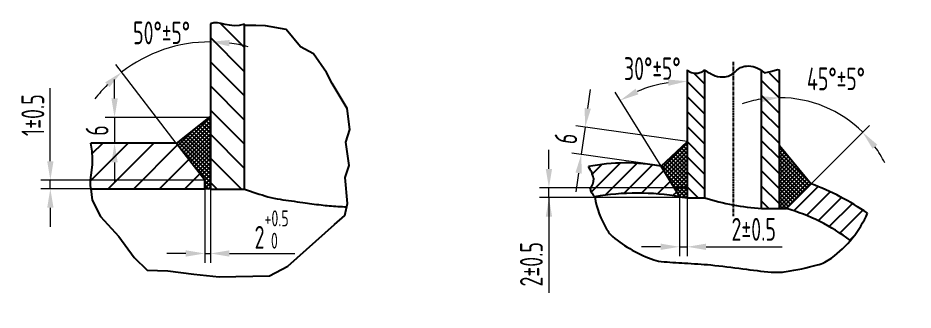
# Model space of a CAD drawing. Header units: inches. Extents: x -375 to 8535, y -477 to 12465.
# Drawn here: x 3663 to 5431, y 10128 to 10704 of the extents above; entities that cross this region are included whole.
import ezdxf

# ---------------------------------------------------------------- set-up
doc = ezdxf.new("R2010")
doc.units = ezdxf.units.IN
doc.header["$LTSCALE"] = 5
doc.linetypes.add('CENTER', pattern=[2, 1.25, -0.25, 0.25, -0.25])
doc.layers.add('3尺寸线', color=3, linetype='Continuous')
doc.layers.add('5剖面线层', color=2, linetype='Continuous')
doc.layers.add('图层4', color=3, linetype='Continuous', lineweight=13)
doc.styles.add('PC_TEXTSTYLE', font='isocp.shx', dxfattribs={"width": 0.8, "bigfont": 'hzfs.shx'})
doc.styles.get("Standard").update_dxf_attribs({"font": 'isocp.shx', "width": 0.707, "bigfont": 'hztxt.shx'})
doc.dimstyles.new('TH_GBDIM', dxfattribs={"dimscale": 15, "dimtxt": 3, "dimasz": 2.5, "dimexe": 1.25, "dimexo": 0, "dimgap": 0.8, "dimtad": 1, "dimdec": 0, "dimzin": 0, "dimdsep": 46, "dimtxsty": 'PC_TEXTSTYLE', "dimcen": 2.5, "dimclrd": 256, "dimclre": 256, "dimclrt": 3, "dimadec": 0, "dimazin": 0, "dimtfac": 0.714286, "dimtdec": 0, "dimtmove": 0, "dimatfit": 3, "dimfxl": 0, "dimtzin": 0, "dimlwd": -1, "dimlwe": -1, "dimarcsym": 0})
doc.dimstyles.new('TH_GBDIM$2', dxfattribs={"dimscale": 15, "dimtxt": 3, "dimasz": 2.5, "dimexe": 1.25, "dimexo": 0, "dimgap": 0.8, "dimtad": 2, "dimtih": 1, "dimtoh": 1, "dimdec": 0, "dimzin": 0, "dimdsep": 46, "dimtxsty": 'PC_TEXTSTYLE', "dimcen": 2.5, "dimclrd": 256, "dimclre": 256, "dimclrt": 3, "dimadec": 0, "dimazin": 0, "dimtfac": 0.714286, "dimtdec": 0, "dimtmove": 0, "dimatfit": 3, "dimfxl": 0, "dimtzin": 0, "dimlwd": -1, "dimlwe": -1, "dimarcsym": 0})
pattern_1 = [(45, (-2013.1793, 12923.5723), (-4.0411153, 4.0411153), []), (135, (-2013.1793, 12923.5723), (-4.0411153, -4.0411153), [])]
pattern_2 = [(45, (1665.08, 4338.89), (-16.81104, 16.81104), [])]

# ---------------------------------------------------------------- blocks, each defined once
blk = doc.blocks.new('*X1376')
at = {"color": 0}
for p, q in [((87, 65.74), (83.89, 68.84)), ((87, 61.49), (82, 66.49)), ((87, 57.25), (82, 62.25)), ((87, 53.01), (82, 58.01)), ((87, 48.76), (82, 53.76)), ((87, 44.52), (82, 49.52)), ((87, 40.28), (82, 45.28)), ((87, 36.04), (82, 41.04)), ((85.09, 33.7), (82, 36.79))]:
    blk.add_line(p, q, dxfattribs=at)
blk = doc.blocks.new('*X1377')
at = {"color": 0}
for p, q in [((108, 65.95), (105.19, 68.76)), ((108, 61.71), (103, 66.71)), ((108, 57.46), (103, 62.46)), ((108, 53.22), (103, 58.22)), ((108, 48.98), (103, 53.98)), ((108, 44.74), (103, 49.74)), ((108, 40.49), (103, 45.49)), ((108, 36.25), (103, 41.25)), ((108, 32.01), (103, 37.01)), ((105.06, 30.7), (103, 32.76))]:
    blk.add_line(p, q, dxfattribs=at)
blk = doc.blocks.new('*D1669')
at = {"layer": 'Defpoints', "color": 0}
for p in [(4984.4, 10367.3), (4969.6, 10352.5), (4984.4, 10252.6)]:
    blk.add_point(p, dxfattribs=at)
at = {"layer": '图层4', "linetype": 'ByBlock'}
for p, q in [((4984.4, 10367.3), (4984.4, 10233.9)), ((4969.6, 10352.5), (4969.6, 10233.9)), ((4932.1, 10252.6), (4894.6, 10252.6)), ((4969.6, 10252.6), (4984.4, 10252.6)), ((5021.9, 10252.6), (5172.4, 10252.6))]:
    blk.add_line(p, q, dxfattribs=at)
at = {"layer": '图层4'}
for points in [[(4932.1, 10246.4), (4932.1, 10258.9), (4969.6, 10252.6)], [(5021.9, 10258.9), (5021.9, 10246.4), (4984.4, 10252.6)]]:
    blk.add_solid(points, dxfattribs=at)
at = {"layer": '图层4', "color": 3, "insert": (5115.9, 10287.1), "char_height": 45, "attachment_point": 5}
blk.add_mtext('2%%p0.5{}{{\\H0.7x;}{}}', dxfattribs=at)
blk = doc.blocks.new('*D1670')
at = {"layer": 'Defpoints', "color": 0}
for p in [(4711.6, 10368.9), (4982, 10368.9), (4984.4, 10349.6)]:
    blk.add_point(p, dxfattribs=at)
at = {"layer": '图层4', "linetype": 'ByBlock'}
for p, q in [((4711.6, 10406.4), (4711.6, 10443.9)), ((4982, 10368.9), (4692.9, 10368.9)), ((4711.6, 10349.6), (4711.6, 10368.9)), ((4984.4, 10349.6), (4692.9, 10349.6)), ((4711.6, 10349.6), (4711.6, 10161.5)), ((4711.6, 10312.1), (4711.6, 10274.6))]:
    blk.add_line(p, q, dxfattribs=at)
at = {"layer": '图层4'}
for points in [[(4705.4, 10406.4), (4717.9, 10406.4), (4711.6, 10368.9)], [(4717.9, 10312.1), (4705.4, 10312.1), (4711.6, 10349.6)]]:
    blk.add_solid(points, dxfattribs=at)
at = {"layer": '图层4', "color": 3, "insert": (4677.1, 10218.1), "char_height": 45, "attachment_point": 5, "rotation": 90}
blk.add_mtext('2%%p0.5{}{{\\H0.7x;}{}}', dxfattribs=at)
blk = doc.blocks.new('*D1671')
at = {"layer": 'Defpoints', "color": 0}
for p in [(4984.4, 10601.6), (4893.7, 10562.3), (4933.2, 10411.6), (4959.8, 10368.9), (4984.4, 10349.3)]:
    blk.add_point(p, dxfattribs=at)
at = {"layer": '图层4', "linetype": 'ByBlock'}
blk.add_line((4933.2, 10411.6), (4842.4, 10557.5), dxfattribs=at)
blk.add_arc((4984.4, 10329.5), 249.8, 98.6086, 113.3123, dxfattribs=at)
at = {"layer": '图层4'}
for points in [[(4947.4, 10570.3), (4946.5, 10582.7), (4984.4, 10579.3)], [(4882.6, 10564.5), (4888.4, 10553.4), (4852.3, 10541.5)]]:
    blk.add_solid(points, dxfattribs=at)
at = {"layer": '图层4', "color": 3, "insert": (4915.7, 10604.2), "char_height": 45, "attachment_point": 5}
blk.add_mtext('30%%d{}{{\\H0.7x;{\\H1.4x;\\A1%%p5}}{}%%d}', dxfattribs=at)
blk = doc.blocks.new('*D1672')
at = {"layer": 'Defpoints', "color": 0}
for p in [(5166.6, 10601.6), (5282.9, 10515.6), (5229.5, 10377.1), (5166.6, 10328.2), (5180.6, 10328.2)]:
    blk.add_point(p, dxfattribs=at)
at = {"layer": '图层4', "linetype": 'ByBlock'}
blk.add_line((5229.5, 10377.1), (5344.3, 10491.9), dxfattribs=at)
for start, end in [(99.2483, 108.4966), (45, 90), (26.5034, 35.7517)]:
    blk.add_arc((5166.6, 10314.2), 232.6, start, end, dxfattribs=at)
at = {"layer": '图层4'}
for points in [[(5129.7, 10537.5), (5128.7, 10550), (5166.6, 10546.8)], [(5360.1, 10454.1), (5350.6, 10446), (5331, 10478.7)]]:
    blk.add_solid(points, dxfattribs=at)
at = {"layer": '图层4', "color": 3, "insert": (5278.3, 10584), "char_height": 45, "attachment_point": 5}
blk.add_mtext('45%%d{}{{\\H0.7x;{\\H1.4x;\\A1%%p5}}{}%%d}', dxfattribs=at)
blk = doc.blocks.new('*D1673')
at = {"layer": 'Defpoints', "color": 0}
for p in [(4984.4, 10460.1), (4775.5, 10435.1), (4934.6, 10412.6)]:
    blk.add_point(p, dxfattribs=at)
at = {"layer": '图层4', "linetype": 'ByBlock'}
for p, q in [((4788.3, 10525.8), (4793.6, 10562.9)), ((4984.4, 10460.1), (4764.5, 10491.3)), ((4783.1, 10488.6), (4775.5, 10435.1)), ((4934.6, 10412.6), (4756.9, 10437.7)), ((4770.2, 10398), (4765, 10360.9))]:
    blk.add_line(p, q, dxfattribs=at)
at = {"layer": '图层4'}
for points in [[(4782.1, 10526.6), (4794.5, 10524.9), (4783.1, 10488.6)], [(4776.4, 10397.1), (4764, 10398.9), (4775.5, 10435.1)]]:
    blk.add_solid(points, dxfattribs=at)
at = {"layer": '图层4', "color": 3, "insert": (4745.1, 10466.7), "char_height": 45, "attachment_point": 5, "rotation": 81.9445}
blk.add_mtext('6{}{{\\H0.7x;}{}}', dxfattribs=at)
blk = doc.blocks.new('*D1674')
at = {"layer": 'Defpoints', "color": 0}
for p in [(4043.4, 10692.9), (3921.7, 10629.9), (3976, 10457.1), (4032.2, 10384.1), (4043.4, 10366.1)]:
    blk.add_point(p, dxfattribs=at)
at = {"layer": '图层4', "linetype": 'ByBlock'}
blk.add_line((3976, 10457.1), (3856.7, 10612.2), dxfattribs=at)
for start, end in [(90, 127.5686), (75.0424, 82.5212), (135.0474, 142.5262)]:
    blk.add_arc((4043.4, 10369.5), 287.5, start, end, dxfattribs=at)
at = {"layer": '图层4'}
for points in [[(4081.2, 10660.7), (4080.4, 10648.3), (4043.4, 10657)], [(3844.1, 10567.9), (3835.8, 10577.3), (3868.1, 10597.3)]]:
    blk.add_solid(points, dxfattribs=at)
at = {"layer": '图层4', "color": 3, "insert": (3946.9, 10674.8), "char_height": 45, "attachment_point": 5}
blk.add_mtext('50%%d{}{{\\H0.7x;{\\H1.4x;\\A1%%p5}}{}%%d}', dxfattribs=at)
blk = doc.blocks.new('*D1675')
at = {"layer": 'Defpoints', "color": 0}
for p in [(3727.3, 10384.1), (4032.2, 10384.1), (4032.2, 10367.2)]:
    blk.add_point(p, dxfattribs=at)
at = {"layer": '图层4', "linetype": 'ByBlock'}
for p, q in [((3727.3, 10421.6), (3727.3, 10565.8)), ((4032.2, 10384.1), (3708.6, 10384.1)), ((3727.3, 10367.2), (3727.3, 10384.1)), ((4032.2, 10367.2), (3708.6, 10367.2)), ((3727.3, 10329.7), (3727.3, 10292.2))]:
    blk.add_line(p, q, dxfattribs=at)
at = {"layer": '图层4'}
for points in [[(3721.1, 10421.6), (3733.6, 10421.6), (3727.3, 10384.1)], [(3733.6, 10329.7), (3721.1, 10329.7), (3727.3, 10367.2)]]:
    blk.add_solid(points, dxfattribs=at)
at = {"layer": '图层4', "color": 3, "insert": (3692.8, 10512.4), "char_height": 45, "attachment_point": 5, "rotation": 90}
blk.add_mtext('1%%p0.5{}{{\\H0.7x;}{}}', dxfattribs=at)
blk = doc.blocks.new('*D1676')
at = {"layer": 'Defpoints', "color": 0}
for p in [(4032.2, 10369.5), (4043.4, 10372.6), (4043.4, 10239.5)]:
    blk.add_point(p, dxfattribs=at)
at = {"layer": '图层4', "linetype": 'ByBlock'}
for p, q in [((4032.2, 10369.5), (4032.2, 10220.7)), ((4043.4, 10372.6), (4043.4, 10220.7)), ((3994.7, 10239.5), (3957.2, 10239.5)), ((4032.2, 10239.5), (4043.4, 10239.5)), ((4080.9, 10239.5), (4210, 10239.5))]:
    blk.add_line(p, q, dxfattribs=at)
at = {"layer": '图层4'}
for points in [[(3994.7, 10233.2), (3994.7, 10245.7), (4032.2, 10239.5)], [(4080.9, 10245.7), (4080.9, 10233.2), (4043.4, 10239.5)]]:
    blk.add_solid(points, dxfattribs=at)
at = {"layer": '图层4', "color": 3, "insert": (4164.2, 10286.7), "char_height": 45, "attachment_point": 5}
blk.add_mtext('2{}{{\\H0.7x;{\\S+0.5^  0;}}{}}', dxfattribs=at)
blk = doc.blocks.new('*X1386')
at = {"color": 0}
for p, q in [((267.11, 513.53), (262.94, 517.71)), ((267.11, 509.29), (261.11, 515.29)), ((267.11, 505.05), (261.11, 511.05)), ((267.11, 500.8), (261.11, 506.8)), ((267.11, 496.56), (261.11, 502.56)), ((267.11, 492.32), (261.11, 498.32)), ((266.55, 488.64), (261.11, 494.08)), ((262.31, 488.64), (261.11, 489.83))]:
    blk.add_line(p, q, dxfattribs=at)
blk = doc.blocks.new('*D1677')
at = {"layer": 'Defpoints', "color": 0}
for p in [(4040.9, 10507.9), (3854.1, 10456.6), (3976.4, 10456.6)]:
    blk.add_point(p, dxfattribs=at)
at = {"layer": '图层4', "linetype": 'ByBlock'}
for p, q in [((3854.1, 10545.4), (3854.1, 10582.9)), ((4040.9, 10507.9), (3835.4, 10507.9)), ((3854.1, 10507.9), (3854.1, 10456.6)), ((3976.4, 10456.6), (3835.4, 10456.6)), ((3854.1, 10419.1), (3854.1, 10381.6))]:
    blk.add_line(p, q, dxfattribs=at)
at = {"layer": '图层4'}
for points in [[(3847.9, 10545.4), (3860.4, 10545.4), (3854.1, 10507.9)], [(3860.4, 10419.1), (3847.9, 10419.1), (3854.1, 10456.6)]]:
    blk.add_solid(points, dxfattribs=at)
at = {"layer": '图层4', "color": 3, "insert": (3819.6, 10482.2), "char_height": 45, "attachment_point": 5, "rotation": 90}
blk.add_mtext('6{}{{\\H0.7x;}{}}', dxfattribs=at)

msp = doc.modelspace()

# ---------------------------------------------------------------- hatches: boundary and pattern name
at = {"layer": '5剖面线层'}
h = msp.add_hatch(dxfattribs=at)
h.set_pattern_fill('ANSI37', color=256, scale=1.8, style=0)
h.set_pattern_definition([(45, (-3048.372, 11692.6006), (-4.0411153, 4.0411153), []), (135, (-3048.372, 11692.6006), (-4.0411153, -4.0411153), [])])
h.paths.add_polyline_path([(4032.2, 10384.1), (4032.2, 10367.2), (4043.4, 10366.1), (4043.4, 10509.9), (3976.2, 10456.8)])
h = msp.add_hatch(dxfattribs=at)
h.set_pattern_fill('ANSI31', color=256, scale=11.232, style=0)
h.set_pattern_definition([(45, (-1076.412, -199.396), (-25.21656, 25.21656), [])])
h.paths.add_polyline_path([(4032.2, 10367.2), (4032.2, 10384.1), (3976, 10457.1), (3807.5, 10457.1), (3809.9, 10441.2), (3810.7, 10427.2), (3810.3, 10414.8), (3809.2, 10403.7), (3807.9, 10393.7), (3806.9, 10384.4), (3806.6, 10375.7), (3807.5, 10367.2)])
h = msp.add_hatch(dxfattribs=at)
h.set_pattern_fill('ANSI37', color=256, scale=1.8, style=0)
h.set_pattern_definition(pattern_1)
h.paths.add_polyline_path([(4984.4, 10460), (4933.2, 10411.6), (4959.8, 10368.9), (4984.4, 10368.9)])
h.paths.add_polyline_path([(4984.4, 10368.9), (4959.6, 10368.9), (4970.3, 10351.4), (4984.4, 10349.3)])
h = msp.add_hatch(dxfattribs=at)
h.set_pattern_fill('ANSI37', color=256, scale=1.8, style=0)
h.set_pattern_definition(pattern_1)
h.paths.add_polyline_path([(5166.6, 10328.2), (5180.6, 10328.2), (5229.5, 10377.1), (5166.6, 10452.4)])
h = msp.add_hatch(dxfattribs=at)
h.set_pattern_fill('ANSI31', color=256, scale=7.488, style=0)
h.set_pattern_definition(pattern_2)
h.paths.add_polyline_path([(4789.5, 10410.9, -0.100263), (4800, 10387.1, -0.158489), (4793, 10366.1, 0.118823), (4802.1, 10351.4, -0.085697), (4970.3, 10351.4), (4933.2, 10411.6, 0.094332)])
h = msp.add_hatch(dxfattribs=at)
h.set_pattern_fill('ANSI31', color=256, scale=7.488, style=0)
h.set_pattern_definition(pattern_2)
h.paths.add_polyline_path([(5229.5, 10377.1), (5180.6, 10328.2, -0.089283), (5306.8, 10265.1, 0.071037), (5340.8, 10318.9, 0.058354)])

# ---------------------------------------------------------------- linework, layer by layer
at = {"color": 7, "linetype": 'Continuous'}
for p, q in [((4043.4, 10692.9), (4043.4, 10366.1)), ((4110.8, 10366.1), (4110.8, 10691.8)), ((4984.4, 10601.6), (4984.4, 10349.3)), ((5019.4, 10349.3), (5019.4, 10601.6)), ((5131.6, 10328.2), (5131.6, 10600.2)), ((5166.6, 10328.2), (5166.6, 10601.6)), ((3976, 10457.1), (3807.5, 10457.1)), ((4032.2, 10384.1), (3976, 10457.1)), ((4032.2, 10367.2), (4032.2, 10384.1)), ((5229.5, 10377.1), (5180.6, 10328.2)), ((3807.5, 10367.2), (4032.2, 10367.2)), ((4043.4, 10366.1), (4110.8, 10366.1)), ((4984.4, 10349.3), (5019.4, 10349.3)), ((5131.6, 10328.2), (5166.6, 10328.2)), ((5166.6, 10328.2), (5180.6, 10328.2))]:
    msp.add_line(p, q, dxfattribs=at)
for p, q in [((3976.3, 10456.8), (4043.4, 10509.9)), ((5166.6, 10452.4), (5229.5, 10377.1)), ((4970.3, 10351.4), (4933.2, 10411.6)), ((5180.6, 10328.2), (5229.5, 10377.1)), ((4043.4, 10366.1), (4032.2, 10367.2)), ((4970.3, 10351.4), (4984.4, 10349.3))]:
    msp.add_line(p, q)
at = {"color": 1, "linetype": 'CENTER'}
msp.add_lwpolyline([(5075.5, 10617.7), (5075.5, 10313.4)], dxfattribs=at)
msp.add_lwpolyline([(4933.2, 10411.6), (4984.4, 10460), (4984.4, 10368.9), (4959.8, 10368.9)], close=True)
at = {"color": 7, "linetype": 'Continuous'}
msp.add_lwpolyline([(4110.8, 10366.1, 0.016216), (4156.9, 10351.5, 0.032119), (4180.9, 10346.4, 0.002275), (4225.8, 10340, 0.002851), (4261.7, 10335.2, 0.013017), (4277.9, 10333.6, 0.006106), (4312.5, 10331.5)], format="xyb", dxfattribs=at)
for centre, radius, start, end in [((4863.2, 10033.9), 384.2, 79.5017, 101.0573), ((5036.9, 9872.8), 539.8, 55.7428, 69.1014), ((4886.2, 9864.2), 494.3, 80.2038, 99.7962), ((5162.2, 10801.3), 474.1, 252.4691, 266.2916), ((5068.5, 9946.3), 398.1, 53.231, 73.6389)]:
    msp.add_arc(centre, radius, start, end, dxfattribs=at)
at = {"layer": '3尺寸线'}
for points in [[(4110.8, 10691.8), (4099.9, 10689.3), (4090, 10688.8), (4080.9, 10689.8), (4072.5, 10691.5), (4064.6, 10693.4), (4057.3, 10694.7), (4050.2, 10694.7), (4043.4, 10692.9)], [(3807.5, 10367.2), (3809.8, 10344.8), (3826.6, 10312.2), (3862.6, 10272.9), (3892.9, 10231.3), (3918.7, 10206.6), (3959.2, 10205.5), (4010.8, 10198.7), (4060.3, 10193.1), (4160.2, 10195.4), (4196.2, 10214.5), (4288.3, 10296.5), (4308.5, 10314.4), (4314.1, 10338), (4309.6, 10389.7), (4317.5, 10413.3), (4310.7, 10459.3), (4318.6, 10484), (4313, 10525.6), (4283.8, 10575), (4272.5, 10596.3), (4246.7, 10633.4), (4220.9, 10646.9), (4192.8, 10681.7), (4152.4, 10688.5), (4133.3, 10689.6), (4110.8, 10689.6)], [(5136.9, 10596), (5151.5, 10599.1), (5162.8, 10602.5), (5166.6, 10601.6)], [(3807.5, 10367.2), (3806.6, 10375.7), (3806.9, 10384.4), (3807.9, 10393.7), (3809.2, 10403.7), (3810.3, 10414.8), (3810.7, 10427.2), (3809.9, 10441.2), (3807.5, 10457.1)]]:
    msp.add_lwpolyline(points, dxfattribs=at)
for points in [[(5019.4, 10601.6, 0.092741), (5039.7, 10590.3, 0.108957), (5059.4, 10588.3, 0.181427), (5080.7, 10599.1, -0.189522), (5101.4, 10609.3, -0.110389), (5118.8, 10606.9, -0.091373), (5136.9, 10596)], [(4984.4, 10601.6, 0.093518), (4993.2, 10596.6, 0.093518), (5003.3, 10595.3, 0.080612), (5011.9, 10597.1, 0.080612), (5019.4, 10601.6)], [(4802.1, 10351.4, 0.098149), (4826.2, 10286.4, 0.031001), (4832.9, 10276.7, 0.025317)], [(4832.9, 10276.7, 0.090991), (4913.7, 10228.6, 0.070483), (4933.2, 10223.8, 0.01313), (4979.5, 10220.4, -0.011733), (5031.3, 10216.8, -0.012605), (5094.6, 10209.2, 0.014262), (5150.5, 10202.8, 0.059941), (5179.8, 10203.7, 0.027758), (5241.6, 10216.8, 0.093942), (5269.5, 10230.3, 0.128388), (5340.8, 10318.9)]]:
    msp.add_lwpolyline(points, format="xyb", dxfattribs=at)
for centre, radius, start, end in [((4736, 10373.1), 65.6, 12.3549, 35.257), ((4764.2, 10387.4), 35.8, 323.5534, 359.5767), ((4828.1, 10377.6), 36.9, 198.207, 225.312)]:
    msp.add_arc(centre, radius, start, end, dxfattribs=at)

# ---------------------------------------------------------------- block references
at = {"layer": '5剖面线层'}
for name, p, xscale, yscale, zscale in [('*X1386', (1110.6, 4877.7), 11.23199999999724, 11.23199999998856, 11.23199999998873), ('*X1376', (4409.6, 10113.1), 7.008767999993324, 7.008767999992506, 7.00876799999297), ('*X1377', (4409.6, 10113.1), 7.008767999993324, 7.008767999992506, 7.00876799999297)]:
    msp.add_blockref(name, p, dxfattribs=dict(at, xscale=xscale, yscale=yscale, zscale=zscale))

# ---------------------------------------------------------------- dimensions: what is measured, and where the dimension line sits
at = {"layer": '图层4'}
for base, line1, line2, text, picture, middle in [((3921.7, 10629.9), ((4043.4, 10692.9), (4043.4, 10366.1)), ((4032.2, 10384.1), (3976, 10457.1)), '50%%d{}{{\\H0.7x;{\\H1.4x;\\A1%%p5}}{}%%d}', '*D1674', (3946.9, 10640.3)), ((4893.7, 10562.3), ((4984.4, 10601.6), (4984.4, 10349.3)), ((4959.8, 10368.9), (4933.2, 10411.6)), '30%%d{}{{\\H0.7x;{\\H1.4x;\\A1%%p5}}{}%%d}', '*D1671', (4915.7, 10569.7))]:
    dim = msp.add_angular_dim_2l(base=base, line1=line1, line2=line2, text=text, dimstyle='TH_GBDIM$2', override={"dimtxsty": 'Standard'}, dxfattribs=at)
    dim.commit()
    dim.dimension.update_dxf_attribs({"geometry": picture, "text_midpoint": middle, "dimtype": 162})
dim = msp.add_angular_dim_2l(base=(5282.9, 10515.6), line1=((5166.6, 10328.2), (5166.6, 10601.6)), line2=((5229.5, 10377.1), (5180.6, 10328.2)), text='<>{}{{\\H0.7x;{\\H1.4x;\\A1%%p5}}{}%%d}', dimstyle='TH_GBDIM$2', override={"dimtxsty": 'Standard'}, dxfattribs=at)
dim.commit()
dim.dimension.update_dxf_attribs({"geometry": '*D1672', "text_midpoint": (5278.3, 10584)})
dim = msp.add_linear_dim(base=(3727.3, 10384.1), p1=(4032.2, 10367.2), p2=(4032.2, 10384.1), angle=90, text='1%%p0.5{}{{\\H0.7x;}{}}', dimstyle='TH_GBDIM', override={"dimtxsty": 'Standard'}, dxfattribs=at)
dim.commit()
dim.dimension.update_dxf_attribs({"geometry": '*D1675', "text_midpoint": (3692.8, 10512.4)})
for base, p1, p2, angle, text, picture, middle in [((3854.1, 10456.6), (4040.9, 10507.9), (3976.4, 10456.6), 90, '6{}{{\\H0.7x;}{}}', '*D1677', (3854.1, 10482.2)), ((4775.5, 10435.1), (4984.4, 10460.1), (4934.6, 10412.6), 81.9445, '6{}{{\\H0.7x;}{}}', '*D1673', (4779.3, 10461.9)), ((4711.6, 10368.9), (4984.4, 10349.6), (4982, 10368.9), 90, '2%%p0.5{}{{\\H0.7x;}{}}', '*D1670', (4711.6, 10218.1))]:
    dim = msp.add_linear_dim(base=base, p1=p1, p2=p2, angle=angle, text=text, dimstyle='TH_GBDIM', override={"dimtxsty": 'Standard'}, dxfattribs=at)
    dim.commit()
    dim.dimension.update_dxf_attribs({"geometry": picture, "text_midpoint": middle, "dimtype": 160})
for base, p1, p2, text, picture, middle in [((4043.4, 10239.5), (4032.2, 10369.5), (4043.4, 10372.6), '2{}{{\\H0.7x;{\\S+0.5^  0;}}{}}', '*D1676', (4164.2, 10286.7)), ((4984.4, 10252.6), (4969.6, 10352.5), (4984.4, 10367.3), '2%%p0.5{}{{\\H0.7x;}{}}', '*D1669', (5115.9, 10287.1))]:
    dim = msp.add_linear_dim(base=base, p1=p1, p2=p2, text=text, dimstyle='TH_GBDIM', override={"dimtxsty": 'Standard'}, dxfattribs=at)
    dim.commit()
    dim.dimension.update_dxf_attribs({"geometry": picture, "text_midpoint": middle})

doc.saveas('drawing.dxf')
